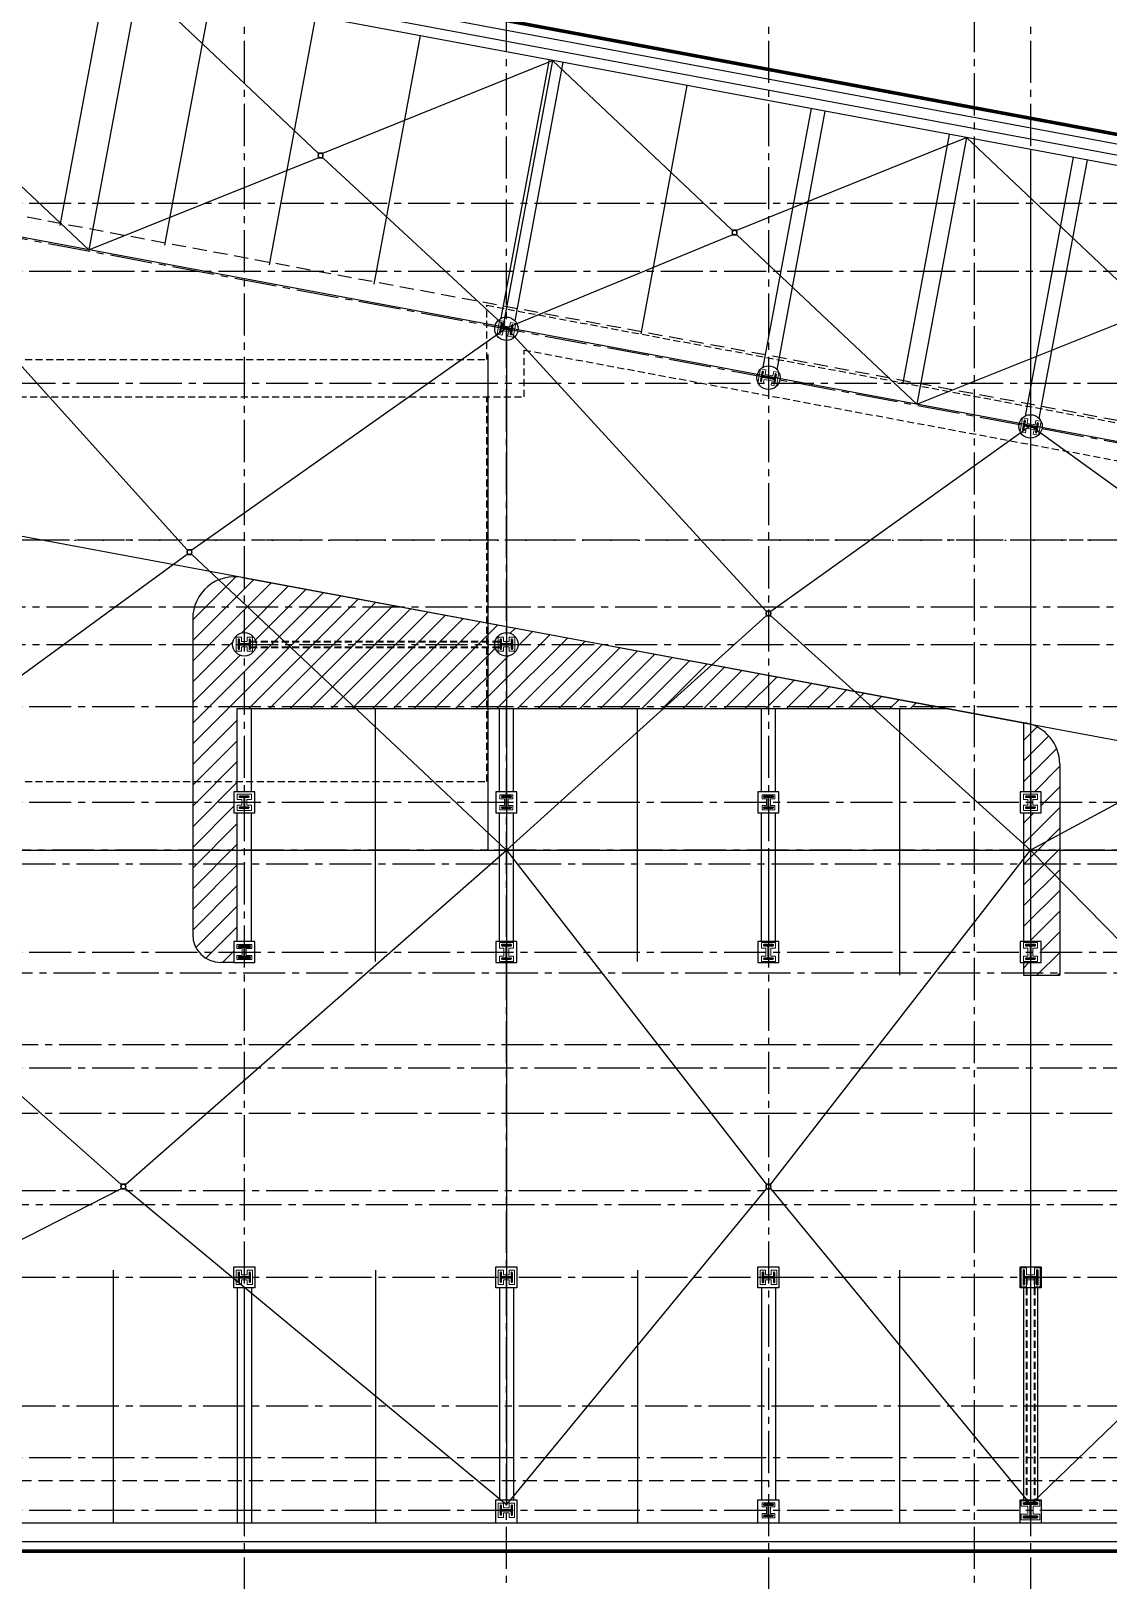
# Model space of a CAD drawing. Header units: inches. Extents: x -19 to 4048, y 0 to 3185.
# Drawn here: x 2282 to 3202, y 785 to 2108 of the extents above; entities that cross this region are included whole.
import ezdxf

# ---------------------------------------------------------------- set-up
doc = ezdxf.new("R2010")
doc.units = ezdxf.units.IN
doc.header["$LTSCALE"] = 48
doc.header["$MEASUREMENT"] = 0
for name, pattern in [('CENTER2', [1.125, 0.75, -0.125, 0.125, -0.125]), ('DASHDOT2', [0.5, 0.25, -0.125, 0, -0.125]), ('HIDDEN', [0.375, 0.25, -0.125]), ('HIDDEN2', [0.1875, 0.125, -0.0625]), ('PHANTOM2', [1.25, 0.625, -0.125, 0.125, -0.125, 0.125, -0.125])]:
    doc.linetypes.add(name, pattern=pattern)
for name, color, linetype in [('_0_Objects', 8, 'Continuous'), ('A-Flor-Pfix', 8, 'Continuous'), ('A-Grid(3-32)', 8, 'CENTER2'), ('A-Roof-Above', 8, 'HIDDEN2'), ('A-Site-Element', 8, 'Continuous'), ('A-Site-Parking', 8, 'Continuous'), ('A-Site-Pave', 8, 'Continuous'), ('A-Site-Property', 8, 'PHANTOM2'), ('A-Site-Setback', 8, 'HIDDEN'), ('A-Wall-Full', 8, 'Continuous'), ('S-Foundation', 8, 'Continuous'), ('S-Grid-Iden', 8, 'Continuous'), ('S-Structural Concrete', 8, 'Continuous'), ('Zoning Envelope', 8, 'DASHDOT2')]:
    doc.layers.add(name, color=color, linetype=linetype)
for name, color, linetype, lineweight in [('A-Detl-Hatch', 8, 'Continuous', 18), ('S-Detl-Hatch', 8, 'Continuous', 18), ('S-Detl-Wide', 8, 'Continuous', 35)]:
    doc.layers.add(name, color=color, linetype=linetype, lineweight=lineweight)
doc.linetypes.add('FENCELINE2', pattern='A,0.25,-0.1,[132,ltypeshp.shx,S=0.1,R=0,X=-0.1,Y=0],-0.1,1', length=1.45)
pattern_1 = [(45, (4015.5, 10042.007), (-8.838835, 8.838835), [])]

# ---------------------------------------------------------------- blocks, each defined once
blk = doc.blocks.new('GARAGE FLOOR SLOPE')
at = {"layer": 'A-Flor-Pfix'}
for points in [[(2527.2, 2003.9), (2527.2, 1999.9), (2531.2, 1999.9), (2531.2, 2003.9)], [(2881.1, 1938), (2881.1, 1934), (2885.1, 1934), (2885.1, 1938)], [(2415.1, 1665.1), (2415.1, 1661.1), (2419.1, 1661.1), (2419.1, 1665.1)], [(2910, 1612.6), (2910, 1608.6), (2914, 1608.6), (2914, 1612.6)], [(2358.6, 1122.8), (2358.6, 1118.8), (2362.6, 1118.8), (2362.6, 1122.8)], [(2910, 1122.8), (2910, 1118.8), (2914, 1118.8), (2914, 1122.8)]]:
    blk.add_lwpolyline(points, close=True, dxfattribs=at)
for centre in [(2529.2, 2001.9), (2883.1, 1936), (2417.1, 1663.1), (2912, 1610.6), (2360.6, 1120.8), (2912, 1120.8)]:
    blk.add_circle(centre, 2, dxfattribs=at)
at = {"layer": 'A-Roof-Above'}
blk.add_line((2114.6, 1827.6), (2671.4, 1827.6), dxfattribs=at)
for points in [[(1470.4, 1948.1), (2082.9, 1948.1), (2082.9, 1795.8), (2703.1, 1795.8), (2703.1, 1835.7), (3687.5, 1652.2)], [(2671.4, 1827.6), (2671.4, 1873.9), (3715.5, 1679.3)], [(2114.6, 1795.8), (2114.6, 1467.1), (2671.4, 1467.1), (2671.4, 1795.8)]]:
    blk.add_lwpolyline(points, dxfattribs=at)
at = {"layer": 'A-Site-Pave'}
for p, q in [((2373.6, 2149.2), (2331.1, 1921.3)), ((2527.2, 2003.9), (2373.6, 2149.2)), ((2531.2, 2003.9), (2727.5, 2083.2)), ((2727.5, 2083.2), (2685, 1855.3)), ((2881.1, 1938), (2727.5, 2083.2)), ((2177.3, 2065.9), (2331.1, 1921.3)), ((2885.1, 1938), (3081.4, 2017.3)), ((3081.4, 2017.3), (3038.9, 1789.3)), ((3235, 1872), (3081.4, 2017.3)), ((2331.1, 1921.3), (2527.2, 1999.9)), ((2531.2, 1999.9), (2688, 1854.8)), ((3136, 2007.1), (3136, 1408.3)), ((2153.9, 1954.3), (2415.1, 1665.1)), ((2688, 1854.8), (2881.1, 1934)), ((2885.1, 1934), (3038.9, 1789.3)), ((3038.9, 1789.3), (3235, 1868)), ((2419.1, 1665.1), (2688, 1854.8)), ((2688, 1854.8), (2688, 1408.3)), ((2688, 1854.8), (2910, 1612.6)), ((2914, 1612.6), (3136, 1771.2)), ((3136, 1771.2), (3420.1, 1565.6)), ((3136, 1760.4), (3136, 1458.3)), ((2415.1, 1661.1), (2153.9, 1470)), ((2419.1, 1661.1), (2688, 1408.3)), ((2910, 1608.6), (2688, 1408.3)), ((2914, 1608.6), (3136, 1408.3)), ((3420.1, 1561.6), (3136, 1408.3)), ((2153.9, 1408.3), (3683.5, 1408.3)), ((2362.6, 1122.8), (2688, 1408.3)), ((2688, 1408.3), (2688, 849.3)), ((2688, 1408.3), (2910, 1122.8)), ((2914, 1122.8), (3136, 1408.3)), ((3136, 1408.3), (3136, 849.3)), ((3415.8, 1122.8), (3136, 1408.3)), ((2358.6, 1122.8), (2153.9, 1304.1)), ((2033.1, 953.3), (2358.6, 1118.8)), ((2362.6, 1118.8), (2688, 849.3)), ((2910, 1118.8), (2688, 849.3)), ((2914, 1118.8), (3136, 849.3)), ((3415.8, 1118.8), (3136, 849.3)), ((2464, 1034.3), (2464, 833.3))]:
    blk.add_line(p, q, dxfattribs=at)
for points in [[(3687.5, 1668.5), (2016.7, 1979.9), (920.6, 1979.9)], [(695.7, 1951.3), (800.9, 1951.3), (3434, 1460.5), (3699.5, 1460.5)]]:
    blk.add_lwpolyline(points, dxfattribs=at)
blk = doc.blocks.new('*U18')
at = {"layer": 'A-Detl-Hatch'}
h = blk.add_hatch(dxfattribs=at)
h.set_pattern_fill('ANSI32', color=256, scale=6, style=0)
h.set_pattern_definition([(45, (0, -4.96), (-1.591, 1.591), []), (45, (1.0607, -4.96), (-1.591, 1.591), [])])
edge = h.paths.add_edge_path()
edge.add_line((3.9925, -9.92), (3.9925, -9.39))
edge.add_line((3.9925, -9.39), (0.6575, -9.39))
edge.add_arc((0.6575, -8.89), 0.5, 180, 270, ccw=False)
edge.add_line((0.1575, -8.89), (0.1575, -1.03))
edge.add_arc((0.6575, -1.03), 0.5, 90, 180, ccw=False)
edge.add_line((0.6575, -0.53), (3.9925, -0.53))
edge.add_line((3.9925, -0.53), (3.9925, 0))
edge.add_line((3.9925, 0), (-3.9925, 0))
edge.add_line((-3.9925, 0), (-3.9925, -0.53))
edge.add_line((-3.9925, -0.53), (-0.6575, -0.53))
edge.add_arc((-0.6575, -1.03), 0.5, 0, 90, ccw=False)
edge.add_line((-0.1575, -1.03), (-0.1575, -8.89))
edge.add_arc((-0.6575, -8.89), 0.5, -90, 0, ccw=False)
edge.add_line((-0.6575, -9.39), (-3.9925, -9.39))
edge.add_line((-3.9925, -9.39), (-3.9925, -9.92))
edge.add_line((-3.9925, -9.92), (3.9925, -9.92))
at = {"linetype": 'ByBlock'}
blk.add_lwpolyline([(3.9925, -9.92), (3.9925, -9.39), (0.6575, -9.39, -0.414213562), (0.1575, -8.89), (0.1575, -1.03, -0.414213562), (0.6575, -0.53), (3.9925, -0.53), (3.9925, 0), (-3.9925, 0), (-3.9925, -0.53), (-0.6575, -0.53, -0.414213562), (-0.1575, -1.03), (-0.1575, -8.89, -0.414213562), (-0.6575, -9.39), (-3.9925, -9.39), (-3.9925, -9.92)], format="xyb", close=True, dxfattribs=at)
blk = doc.blocks.new('w10x39')
at = {"layer": 'S-Detl-Hatch'}
blk.add_lwpolyline([(13843.6, -7311.4), (13843.6, -7306.8), (13839.7, -7306.8), (13839.7, -7302), (13843.6, -7302), (13843.6, -7297.4), (13831.6, -7297.4), (13831.6, -7302), (13835.4, -7302), (13835.4, -7306.8), (13831.6, -7306.8), (13831.6, -7311.4)], close=True, dxfattribs=at)
at = {"layer": 'S-Detl-Wide'}
blk.add_blockref('*U18', (13837.6, -7299.4), dxfattribs=at)
blk = doc.blocks.new('*U19')
at = {"layer": 'A-Detl-Hatch'}
h = blk.add_hatch(dxfattribs=at)
h.set_pattern_fill('ANSI32', color=256, scale=6, style=0)
h.set_pattern_definition([(45, (0, -5.05), (-1.591, 1.591), []), (45, (1.0607, -5.05), (-1.591, 1.591), [])])
edge = h.paths.add_edge_path()
edge.add_line((4.01, -10.1), (4.01, -9.48))
edge.add_line((4.01, -9.48), (0.675, -9.48))
edge.add_arc((0.675, -8.98), 0.5, 180, 270, ccw=False)
edge.add_line((0.175, -8.98), (0.175, -1.12))
edge.add_arc((0.675, -1.12), 0.5, 90, 180, ccw=False)
edge.add_line((0.675, -0.62), (4.01, -0.62))
edge.add_line((4.01, -0.62), (4.01, 0))
edge.add_line((4.01, 0), (-4.01, 0))
edge.add_line((-4.01, 0), (-4.01, -0.62))
edge.add_line((-4.01, -0.62), (-0.675, -0.62))
edge.add_arc((-0.675, -1.12), 0.5, 0, 90, ccw=False)
edge.add_line((-0.175, -1.12), (-0.175, -8.98))
edge.add_arc((-0.675, -8.98), 0.5, -90, 0, ccw=False)
edge.add_line((-0.675, -9.48), (-4.01, -9.48))
edge.add_line((-4.01, -9.48), (-4.01, -10.1))
edge.add_line((-4.01, -10.1), (4.01, -10.1))
at = {"linetype": 'ByBlock'}
blk.add_lwpolyline([(4.01, -10.1), (4.01, -9.48), (0.675, -9.48, -0.41421356), (0.175, -8.98), (0.175, -1.12, -0.41421356), (0.675, -0.62), (4.01, -0.62), (4.01, 0), (-4.01, 0), (-4.01, -0.62), (-0.675, -0.62, -0.41421356), (-0.175, -1.12), (-0.175, -8.98, -0.41421356), (-0.675, -9.48), (-4.01, -9.48), (-4.01, -10.1)], format="xyb", close=True, dxfattribs=at)
blk = doc.blocks.new('W10X45')
at = {"layer": 'S-Detl-Hatch'}
blk.add_lwpolyline([(13921.9, -7311.4), (13921.9, -7306.7), (13918.1, -7306.7), (13918.1, -7301.9), (13921.9, -7301.9), (13921.9, -7297.3), (13909.9, -7297.3), (13909.9, -7301.9), (13913.7, -7301.9), (13913.7, -7306.7), (13909.9, -7306.7), (13909.9, -7311.4)], close=True, dxfattribs=at)
at = {"layer": 'S-Detl-Wide'}
blk.add_blockref('*U19', (13915.9, -7299.3), dxfattribs=at)
blk = doc.blocks.new('*U10')
at = {"layer": 'A-Detl-Hatch'}
h = blk.add_hatch(dxfattribs=at)
h.set_pattern_fill('ANSI32', color=256, scale=6, style=0)
h.set_pattern_definition([(45, (0, -6.06), (-1.591, 1.591), []), (45, (1.0607, -6.06), (-1.591, 1.591), [])])
edge = h.paths.add_edge_path()
edge.add_line((6, -12.12), (6, -11.515))
edge.add_line((6, -11.515), (0.795, -11.515))
edge.add_arc((0.795, -10.915), 0.6, 180, 270, ccw=False)
edge.add_line((0.195, -10.915), (0.195, -1.205))
edge.add_arc((0.795, -1.205), 0.6, 90, 180, ccw=False)
edge.add_line((0.795, -0.605), (6, -0.605))
edge.add_line((6, -0.605), (6, 0))
edge.add_line((6, 0), (-6, 0))
edge.add_line((-6, 0), (-6, -0.605))
edge.add_line((-6, -0.605), (-0.795, -0.605))
edge.add_arc((-0.795, -1.205), 0.6, 0, 90, ccw=False)
edge.add_line((-0.195, -1.205), (-0.195, -10.915))
edge.add_arc((-0.795, -10.915), 0.6, 270, 360, ccw=False)
edge.add_line((-0.795, -11.515), (-6, -11.515))
edge.add_line((-6, -11.515), (-6, -12.12))
edge.add_line((-6, -12.12), (6, -12.12))
at = {"linetype": 'ByBlock'}
blk.add_lwpolyline([(6, -12.12), (6, -11.515), (0.795, -11.515, -0.41421356), (0.195, -10.915), (0.195, -1.205, -0.41421356), (0.795, -0.605), (6, -0.605), (6, 0), (-6, 0), (-6, -0.605), (-0.795, -0.605, -0.41421356), (-0.195, -1.205), (-0.195, -10.915, -0.41421356), (-0.795, -11.515), (-6, -11.515), (-6, -12.12)], format="xyb", close=True, dxfattribs=at)
blk = doc.blocks.new('W12X65')
at = {"layer": 'S-Detl-Hatch'}
blk.add_lwpolyline([(13860.6, -7310.3), (13860.6, -7305.7), (13854.8, -7305.7), (13854.8, -7298.8), (13860.6, -7298.8), (13860.6, -7294.2), (13844.6, -7294.2), (13844.6, -7298.8), (13850.4, -7298.8), (13850.4, -7305.7), (13844.6, -7305.7), (13844.6, -7310.3)], close=True, dxfattribs=at)
at = {"layer": 'S-Detl-Wide'}
blk.add_blockref('*U10', (13852.6, -7296.2), dxfattribs=at)
blk = doc.blocks.new('*U9')
at = {"layer": 'A-Detl-Hatch'}
h = blk.add_hatch(dxfattribs=at)
h.set_pattern_fill('ANSI32', color=256, scale=6, style=0)
h.set_pattern_definition([(45, (0, -4.865), (-1.591, 1.591), []), (45, (1.0607, -4.865), (-1.591, 1.591), [])])
edge = h.paths.add_edge_path()
edge.add_line((3.98, -9.73), (3.98, -9.295))
edge.add_line((3.98, -9.295), (0.645, -9.295))
edge.add_arc((0.645, -8.795), 0.5, 180, 270, ccw=False)
edge.add_line((0.145, -8.795), (0.145, -0.935))
edge.add_arc((0.645, -0.935), 0.5, 90, 180, ccw=False)
edge.add_line((0.645, -0.435), (3.98, -0.435))
edge.add_line((3.98, -0.435), (3.98, 0))
edge.add_line((3.98, 0), (-3.98, 0))
edge.add_line((-3.98, 0), (-3.98, -0.435))
edge.add_line((-3.98, -0.435), (-0.645, -0.435))
edge.add_arc((-0.645, -0.935), 0.5, 0, 90, ccw=False)
edge.add_line((-0.145, -0.935), (-0.145, -8.795))
edge.add_arc((-0.645, -8.795), 0.5, -90, 0, ccw=False)
edge.add_line((-0.645, -9.295), (-3.98, -9.295))
edge.add_line((-3.98, -9.295), (-3.98, -9.73))
edge.add_line((-3.98, -9.73), (3.98, -9.73))
at = {"linetype": 'ByBlock'}
blk.add_lwpolyline([(3.98, -9.73), (3.98, -9.295), (0.645, -9.295, -0.41421356), (0.145, -8.795), (0.145, -0.935, -0.41421356), (0.645, -0.435), (3.98, -0.435), (3.98, 0), (-3.98, 0), (-3.98, -0.435), (-0.645, -0.435, -0.41421356), (-0.145, -0.935), (-0.145, -8.795, -0.41421356), (-0.645, -9.295), (-3.98, -9.295), (-3.98, -9.73)], format="xyb", close=True, dxfattribs=at)
blk = doc.blocks.new('W10X33')
at = {"layer": 'S-Detl-Hatch'}
blk.add_lwpolyline([(13773.3, -7309.8), (13773.3, -7306.3), (13769.4, -7306.3), (13769.4, -7300.5), (13773.3, -7300.5), (13773.3, -7297), (13762.3, -7297), (13762.3, -7300.5), (13766.2, -7300.5), (13766.2, -7306.3), (13762.3, -7306.3), (13762.3, -7309.8)], close=True, dxfattribs=at)
at = {"layer": 'S-Detl-Wide'}
blk.add_blockref('*U9', (13767.8, -7298.5), dxfattribs=at)
blk = doc.blocks.new('*U16')
at = {"layer": 'A-Detl-Hatch'}
h = blk.add_hatch(dxfattribs=at)
h.set_pattern_fill('ANSI32', color=256, scale=6, style=0)
h.set_pattern_definition([(45, (0, -4.99), (-1.591, 1.591), []), (45, (1.0607, -4.99), (-1.591, 1.591), [])])
edge = h.paths.add_edge_path()
edge.add_line((5, -9.98), (5, -9.42))
edge.add_line((5, -9.42), (0.67, -9.42))
edge.add_arc((0.67, -8.92), 0.5, 180, 270, ccw=False)
edge.add_line((0.17, -8.92), (0.17, -1.06))
edge.add_arc((0.67, -1.06), 0.5, 90, 180, ccw=False)
edge.add_line((0.67, -0.56), (5, -0.56))
edge.add_line((5, -0.56), (5, 0))
edge.add_line((5, 0), (-5, 0))
edge.add_line((-5, 0), (-5, -0.56))
edge.add_line((-5, -0.56), (-0.67, -0.56))
edge.add_arc((-0.67, -1.06), 0.5, 0, 90, ccw=False)
edge.add_line((-0.17, -1.06), (-0.17, -8.92))
edge.add_arc((-0.67, -8.92), 0.5, -90, 0, ccw=False)
edge.add_line((-0.67, -9.42), (-5, -9.42))
edge.add_line((-5, -9.42), (-5, -9.98))
edge.add_line((-5, -9.98), (5, -9.98))
at = {"linetype": 'ByBlock'}
blk.add_lwpolyline([(5, -9.98), (5, -9.42), (0.67, -9.42, -0.4142136), (0.17, -8.92), (0.17, -1.06, -0.4142136), (0.67, -0.56), (5, -0.56), (5, 0), (-5, 0), (-5, -0.56), (-0.67, -0.56, -0.4142136), (-0.17, -1.06), (-0.17, -8.92, -0.4142136), (-0.67, -9.42), (-5, -9.42), (-5, -9.98)], format="xyb", close=True, dxfattribs=at)
blk = doc.blocks.new('W10x49')
at = {"layer": 'S-Detl-Hatch'}
blk.add_lwpolyline([(14011.1, -7309.8), (14011.1, -7306.2), (14006.3, -7306.2), (14006.3, -7300.4), (14011.1, -7300.4), (14011.1, -7296.8), (13998.1, -7296.8), (13998.1, -7300.4), (14002.9, -7300.4), (14002.9, -7306.2), (13998.1, -7306.2), (13998.1, -7309.8)], close=True, dxfattribs=at)
at = {"layer": 'S-Detl-Wide'}
blk.add_blockref('*U16', (14004.6, -7298.3), dxfattribs=at)
blk = doc.blocks.new('*U15')
at = {"layer": 'A-Detl-Hatch'}
h = blk.add_hatch(dxfattribs=at)
h.set_pattern_fill('ANSI32', color=256, scale=6, style=0)
h.set_pattern_definition([(45, (0, -5.97), (-1.591, 1.591), []), (45, (1.0607, -5.97), (-1.591, 1.591), [])])
edge = h.paths.add_edge_path()
edge.add_line((4.0025, -11.94), (4.0025, -11.425))
edge.add_line((4.0025, -11.425), (0.7475, -11.425))
edge.add_arc((0.7475, -10.825), 0.6, 180, 270, ccw=False)
edge.add_line((0.1475, -10.825), (0.1475, -1.115))
edge.add_arc((0.7475, -1.115), 0.6, 90, 180, ccw=False)
edge.add_line((0.7475, -0.515), (4.0025, -0.515))
edge.add_line((4.0025, -0.515), (4.0025, 0))
edge.add_line((4.0025, 0), (-4.0025, 0))
edge.add_line((-4.0025, 0), (-4.0025, -0.515))
edge.add_line((-4.0025, -0.515), (-0.7475, -0.515))
edge.add_arc((-0.7475, -1.115), 0.6, 0, 90, ccw=False)
edge.add_line((-0.1475, -1.115), (-0.1475, -10.825))
edge.add_arc((-0.7475, -10.825), 0.6, -90, 0, ccw=False)
edge.add_line((-0.7475, -11.425), (-4.0025, -11.425))
edge.add_line((-4.0025, -11.425), (-4.0025, -11.94))
edge.add_line((-4.0025, -11.94), (4.0025, -11.94))
at = {"linetype": 'ByBlock'}
blk.add_lwpolyline([(4.0025, -11.94), (4.0025, -11.425), (0.7475, -11.425, -0.414213562), (0.1475, -10.825), (0.1475, -1.115, -0.414213562), (0.7475, -0.515), (4.0025, -0.515), (4.0025, 0), (-4.0025, 0), (-4.0025, -0.515), (-0.7475, -0.515, -0.414213562), (-0.1475, -1.115), (-0.1475, -10.825, -0.414213562), (-0.7475, -11.425), (-4.0025, -11.425), (-4.0025, -11.94)], format="xyb", close=True, dxfattribs=at)
blk = doc.blocks.new('W12X40')
at = {"layer": 'S-Detl-Hatch'}
blk.add_lwpolyline([(14080.9, -7310.3), (14080.9, -7305.8), (14077, -7305.8), (14077, -7298.9), (14080.9, -7298.9), (14080.9, -7294.3), (14068.9, -7294.3), (14068.9, -7298.9), (14072.7, -7298.9), (14072.7, -7305.8), (14068.9, -7305.8), (14068.9, -7310.3)], close=True, dxfattribs=at)
at = {"layer": 'S-Detl-Wide'}
blk.add_blockref('*U15', (14074.9, -7296.3), dxfattribs=at)
blk = doc.blocks.new('LOWER LEVEL - STRUCTURAL GRID')
at = {"layer": 'A-Grid(3-32)'}
for p, q in [((-1551.5, -7402), (-1551.5, -9409.8)), ((-1327.5, -9409.8), (-1327.5, -7402)), ((-1103.5, -7402), (-1103.5, -9409.8)), ((-927.5, -9409.8), (-927.5, -7402)), ((-879.5, -7402), (-879.5, -9409.8)), ((-3895.5, -7709.5), (-160.2, -8405.7)), ((-3895.5, -8080.8), (-146.8, -8080.8)), ((-3895.5, -8138.8), (-146.8, -8138.8)), ((-146.8, -8234.8), (-3895.5, -8234.8)), ((-146.8, -8368.8), (-3895.5, -8368.8)), ((-3880.6, -8425.8), (-161.6, -8425.8)), ((-3880.6, -8457.8), (-161.6, -8457.8)), ((-3895.5, -8510.8), (-146.8, -8510.8)), ((-3895.5, -8592.7), (-146.8, -8592.7)), ((-168, -8633.7), (-3874.3, -8633.7)), ((-146.8, -8645.7), (-3895.5, -8645.7)), ((-3895.5, -8720.8), (-146.8, -8720.8)), ((-166.6, -8738.8), (-3875.7, -8738.8)), ((-3869.7, -8799.7), (-172.6, -8799.7)), ((-3895.5, -8819.7), (-146.8, -8819.7)), ((-161.6, -8858.8), (-3880.7, -8858.8)), ((-146.8, -8924.8), (-3895.5, -8924.8)), ((-146.8, -8998.8), (-3895.5, -8998.8)), ((-146.8, -9108.7), (-3895.5, -9108.7)), ((-3895.5, -9152.8), (-146.8, -9152.8)), ((-3895.5, -9197.8), (-146.8, -9197.8))]:
    blk.add_line(p, q, dxfattribs=at)
blk.add_lwpolyline([(-169.6, -8936.8), (-3872.6, -8936.8), (-3883.2, -8956.8), (-3895.5, -8956.8)], dxfattribs=at)
at = {"layer": 'S-Detl-Wide', "linetype": 'HIDDEN2'}
for p, q in [((-1546.5, -8455.3), (-1332.6, -8455.3)), ((-1546.5, -8460.3), (-1332.6, -8460.3)), ((-883, -8998.9), (-883, -9191.7)), ((-876, -8998.9), (-876, -9191.7))]:
    blk.add_line(p, q, dxfattribs=at)
at = {"layer": 'S-Structural Concrete'}
for points in [[(-1560.5, -8601.7), (-1542.5, -8601.7), (-1542.5, -8583.7), (-1560.5, -8583.7)], [(-1336.5, -8601.7), (-1318.5, -8601.7), (-1318.5, -8583.7), (-1336.5, -8583.7)], [(-1112.5, -8601.7), (-1094.5, -8601.7), (-1094.5, -8583.7), (-1112.5, -8583.7)], [(-888.5, -8601.7), (-870.5, -8601.7), (-870.5, -8583.7), (-888.5, -8583.7)], [(-1560.5, -8729.8), (-1542.5, -8729.8), (-1542.5, -8711.8), (-1560.5, -8711.8)], [(-1336.5, -8729.8), (-1318.5, -8729.8), (-1318.5, -8711.8), (-1336.5, -8711.8)], [(-1112.5, -8729.8), (-1094.5, -8729.8), (-1094.5, -8711.8), (-1112.5, -8711.8)], [(-888.5, -8729.8), (-870.5, -8729.8), (-870.5, -8711.8), (-888.5, -8711.8)], [(-1560.5, -8989.8), (-1542.5, -8989.8), (-1542.5, -9007.8), (-1560.5, -9007.8)], [(-1336.5, -8989.8), (-1318.5, -8989.8), (-1318.5, -9007.8), (-1336.5, -9007.8)], [(-1112.5, -8989.8), (-1094.5, -8989.8), (-1094.5, -9007.8), (-1112.5, -9007.8)], [(-888.5, -8989.8), (-870.5, -8989.8), (-870.5, -9007.8), (-888.5, -9007.8)], [(-1336.5, -9188.8), (-1318.5, -9188.8), (-1318.5, -9208.8), (-1336.5, -9208.8)], [(-1112.5, -9188.8), (-1094.5, -9188.8), (-1094.5, -9208.8), (-1112.5, -9208.8)], [(-888.5, -9188.8), (-870.5, -9188.8), (-870.5, -9208.8), (-888.5, -9208.8)]]:
    blk.add_lwpolyline(points, close=True, dxfattribs=at)
for centre in [(-1327.5, -8188.1), (-1103.5, -8229.9), (-879.5, -8271.6), (-1551.5, -8457.8), (-1327.5, -8457.8)]:
    blk.add_circle(centre, 10, dxfattribs=at)
for name, p, rotation in [('w10x39', (-11043.8, -20453), 79.441666666667), ('W12X40', (-10861.2, -20728.4), 79.44166666666703), ('W12X40', (-10637.2, -20770.2), 79.44166666666703), ('W10X45', (-8855.8, -22373.6), 90), ('W10X45', (-8631.8, -22373.6), 90), ('W10x49', (12453.1, -16024), 180), ('w10x39', (-8855.9, -22836.3), 90), ('w10x39', (-8631.9, -22836.3), 90), ('W10X45', (-8407.8, -22914.6), 90), ('W12X65', (-8181.7, -22851.3), 90)]:
    blk.add_blockref(name, p, dxfattribs=dict(rotation=rotation))
for name, p in [('w10x39', (-15389.1, -1288.3)), ('W10X33', (-15095.3, -1289.3)), ('W10X33', (-14871.3, -1289.3)), ('w10x39', (-14717.1, -1288.3)), ('W12X40', (-15402.4, -1418.4)), ('W12X40', (-15178.4, -1418.4)), ('W12X40', (-14954.4, -1418.4))]:
    blk.add_blockref(name, p)
blk = doc.blocks.new('LOWER LEVEL - CORE & SHELL')
at = {"layer": 'A-Wall-Full'}
for p, q in [((-491.5, -8088.9), (-3254.4, -7574)), ((-494.8, -8106.6), (-3240, -7595))]:
    blk.add_line(p, q, dxfattribs=at)
at = {"layer": 'S-Foundation'}
for p, q in [((-1336.5, -9208.8), (-1766.5, -9208.8)), ((-1112.5, -9208.8), (-1318.5, -9208.8)), ((-888.5, -9208.8), (-1094.5, -9208.8)), ((-593.5, -9208.8), (-870.5, -9208.8)), ((-300, -9224.8), (-3679, -9224.8))]:
    blk.add_line(p, q, dxfattribs=at)
for points in [[(-1336.5, -9208.8), (-1336.5, -9188.8), (-1318.5, -9188.8), (-1318.5, -9208.8)], [(-1112.5, -9208.8), (-1112.5, -9188.8), (-1094.5, -9188.8), (-1094.5, -9208.8)], [(-888.5, -9208.8), (-888.5, -9188.8), (-870.5, -9188.8), (-870.5, -9208.8)]]:
    blk.add_lwpolyline(points, dxfattribs=at)
for name, p in [('W10X33', (-14871.3, -1894.3)), ('W12X65', (-14732.1, -1895.5))]:
    blk.add_blockref(name, p)
at = {"layer": 'S-Grid-Iden', "rotation": 270}
blk.add_blockref('w10x39', (5976.9, 4639.8), dxfattribs=at)

msp = doc.modelspace()

# ---------------------------------------------------------------- hatches: boundary and pattern name
at = {"layer": 'A-Site-Parking'}
h = msp.add_hatch(dxfattribs=at)
h.set_pattern_fill('ANSI31', color=256, scale=100, style=0)
h.set_pattern_definition(pattern_1)
h.paths.add_polyline_path([(2458, 1440.3), (2455, 1440.3), (2455, 1458.3), (2458, 1458.3), (2458, 1467.1), (2419.9, 1467.1), (2419.9, 1336.3, 0.414214), (2443.9, 1312.3), (2455, 1312.3), (2455, 1330.3), (2458, 1330.3)])
h.paths.add_polyline_path([(2458, 1529.3), (2671.4, 1529.3), (2671.4, 1581.8), (2473.7, 1581.8, -0.881018), (2454, 1584.3, -0.881018), (2473.7, 1586.8), (2671.4, 1586.8), (2671.4, 1602.6), (2462.5, 1641.4, 0.469106), (2419.9, 1606), (2419.9, 1467.1), (2458, 1467.1)])
h.paths.add_polyline_path([(2671.4, 1586.8), (2473.7, 1586.8, -0.063254), (2474, 1584.3, -0.063254), (2473.7, 1581.8), (2671.4, 1581.8)], flags=17)
h.paths.add_polyline_path([(2671.4, 1602.6), (2671.4, 1586.8), (2678.3, 1586.8, -0.881018), (2698, 1584.3, -0.881018), (2678.3, 1581.8), (2671.4, 1581.8), (2671.4, 1529.3), (3066.1, 1529.3)])
h.paths.add_polyline_path([(2678, 1584.3, -0.063254), (2678.3, 1586.8), (2671.4, 1586.8), (2671.4, 1581.8), (2678.3, 1581.8, -0.063254)], flags=17)
h = msp.add_hatch(dxfattribs=at)
h.set_pattern_fill('ANSI31', color=256, scale=100, style=0)
h.set_pattern_definition(pattern_1)
h.paths.add_polyline_path([(3161, 1481.7, 0.325925), (3136, 1516), (3136, 1458.3), (3145, 1458.3), (3145, 1449.3), (3161, 1449.3)])
h.paths.add_polyline_path([(3136, 1516, 0.031711), (3131.6, 1517.1), (3130, 1517.4), (3130, 1458.3), (3136, 1458.3)])
h.paths.add_polyline_path([(3161, 1449.3), (3145, 1449.3), (3145, 1440.3), (3136, 1440.3), (3136, 1396.3), (3161, 1396.3)])
h.paths.add_polyline_path([(3136, 1440.3), (3130, 1440.3), (3130, 1396.3), (3136, 1396.3)])
h.paths.add_polyline_path([(3136, 1396.3), (3130, 1396.3), (3130, 1330.3), (3136, 1330.3)])
h.paths.add_polyline_path([(3161, 1396.3), (3136, 1396.3), (3136, 1330.3), (3145, 1330.3), (3145, 1321.3), (3161, 1321.3)])
h.paths.add_polyline_path([(3161, 1321.3), (3145, 1321.3), (3145, 1312.3), (3136, 1312.3), (3136, 1303.3), (3161, 1303.3)])
h.paths.add_polyline_path([(3136, 1312.3), (3130, 1312.3), (3130, 1303.3), (3136, 1303.3)])
h.paths.add_polyline_path([(3136, 1303.3), (3130, 1303.3), (3130, 1301.4), (3136, 1301.4)])
h.paths.add_polyline_path([(3161, 1303.3), (3136, 1303.3), (3136, 1301.4), (3161, 1301.4)])

# ---------------------------------------------------------------- linework, layer by layer
at = {"layer": 'A-Site-Element', "linetype": 'FENCELINE2'}
msp.add_lwpolyline([(344.5, 2144.1), (344.5, 2300.7), (725.9, 2229.6), (768.3, 2457.6), (3513.5, 1945.9)], dxfattribs=at)
at = {"layer": 'A-Site-Parking'}
for p, q in [((2306.6, 1942), (2346.2, 2154.3)), ((2396.1, 1925.3), (2435.7, 2137.6)), ((2485.6, 1908.6), (2525.2, 2120.9)), ((2575.1, 1891.9), (2614.7, 2104.4)), ((2683.6, 1862.9), (2724.8, 2083.9)), ((2695.4, 1860.7), (2736.6, 2081.7)), ((2803.1, 1849.4), (2842.6, 2061.8)), ((2907.6, 1821.1), (2948.8, 2042.1)), ((2919.4, 1818.9), (2960.6, 2039.9)), ((3027.1, 1807.7), (3066.6, 2020)), ((3131.6, 1779.3), (3172.8, 2000.4)), ((3143.4, 1777.1), (3184.6, 1998.2)), ((2462.5, 1641.4), (3131.6, 1517.1)), ((2419.9, 1606), (2419.9, 1336.3)), ((2458, 1529.3), (3066.1, 1529.3)), ((2458, 1458.3), (2458, 1529.3)), ((2470, 1458.3), (2470, 1529.3)), ((2576, 1313.3), (2576, 1529.3)), ((2682, 1458.3), (2682, 1529.3)), ((2694, 1458.3), (2694, 1529.3)), ((2800, 1313.3), (2800, 1529.3)), ((2906, 1458.3), (2906, 1529.3)), ((2918, 1458.3), (2918, 1529.3)), ((3024, 1529.3), (3024, 1301.4)), ((3130, 1517.4), (3130, 1458.3)), ((3161, 1481.7), (3161, 1301.4)), ((2458, 1330.3), (2458, 1440.3)), ((2470, 1330.3), (2470, 1440.3)), ((2682, 1330.3), (2682, 1440.3)), ((2694, 1330.3), (2694, 1440.3)), ((2906, 1330.3), (2906, 1440.3)), ((2918, 1330.3), (2918, 1440.3)), ((3130, 1440.3), (3130, 1330.3)), ((2455, 1312.3), (2443.9, 1312.3)), ((3130, 1312.3), (3130, 1301.4)), ((3130, 1301.4), (3161, 1301.4)), ((2352, 1049.3), (2352, 833.3)), ((2576, 1049.3), (2576, 833.3)), ((2800, 1049.3), (2800, 833.3)), ((3024, 1049.3), (3024, 833.3)), ((2458, 1034.3), (2458, 833.3)), ((2470, 1034.3), (2470, 833.3)), ((2682, 1034.3), (2682, 853.3)), ((2694, 1034.3), (2694, 853.3)), ((2906, 1034.3), (2906, 853.3)), ((2918, 1034.3), (2918, 853.3)), ((3130, 1034.3), (3130, 853.3)), ((3142, 1034.3), (3142, 853.3))]:
    msp.add_line(p, q, dxfattribs=at)
for centre, radius, start, end in [((2455.9, 1606), 36, 79.4737, 180), ((3125, 1481.7), 36, 0, 79.4737), ((2443.9, 1336.3), 24, 180, 270)]:
    msp.add_arc(centre, radius, start, end, dxfattribs=at)
at = {"layer": 'A-Site-Pave'}
for p, q in [((2672, 1832), (2672, 1408.3)), ((3136, 1440.3), (3136, 1408.3)), ((2912, 1408.3), (2912, 1330.3))]:
    msp.add_line(p, q, dxfattribs=at)
at = {"layer": 'A-Site-Property', "const_width": 3}
msp.add_lwpolyline([(860, 809.3, 0.000391), (716, 809.1, 0.00127), (248, 807.2), (248, 1672), (248, 2572), (3651.8, 1937.6, 0.002707), (3800, 1910.8), (3800, 809.3), (860, 809.3)], format="xyb", dxfattribs=at)
at = {"layer": 'A-Site-Setback'}
msp.add_lwpolyline([(332, 2312.2), (3607.8, 1701.6, 0.002374), (3740, 1677.6), (3740, 869.3), (800, 869.3, 0.00067), (715.9, 869.1, 0.001041), (332, 867.7), (332, 1672), (332, 2312.2)], format="xyb", dxfattribs=at)
at = {"layer": 'Zoning Envelope'}
msp.add_lwpolyline([(3928, 1673.3), (860, 1673.3, 0.000426), (726.6, 1673.1, 0.001551), (120, 1670.3, 0.001255)], format="xyb", dxfattribs=at)

# ---------------------------------------------------------------- block references
at = {"layer": '_0_Objects'}
for name, p in [('LOWER LEVEL - STRUCTURAL GRID', (4015.5, 10042)), ('GARAGE FLOOR SLOPE', (0, 0))]:
    msp.add_blockref(name, p, dxfattribs=at)
at = {"layer": '_0_Objects', "linetype": 'HIDDEN'}
msp.add_blockref('LOWER LEVEL - CORE & SHELL', (4015.5, 10042), dxfattribs=at)

doc.saveas('drawing.dxf')
